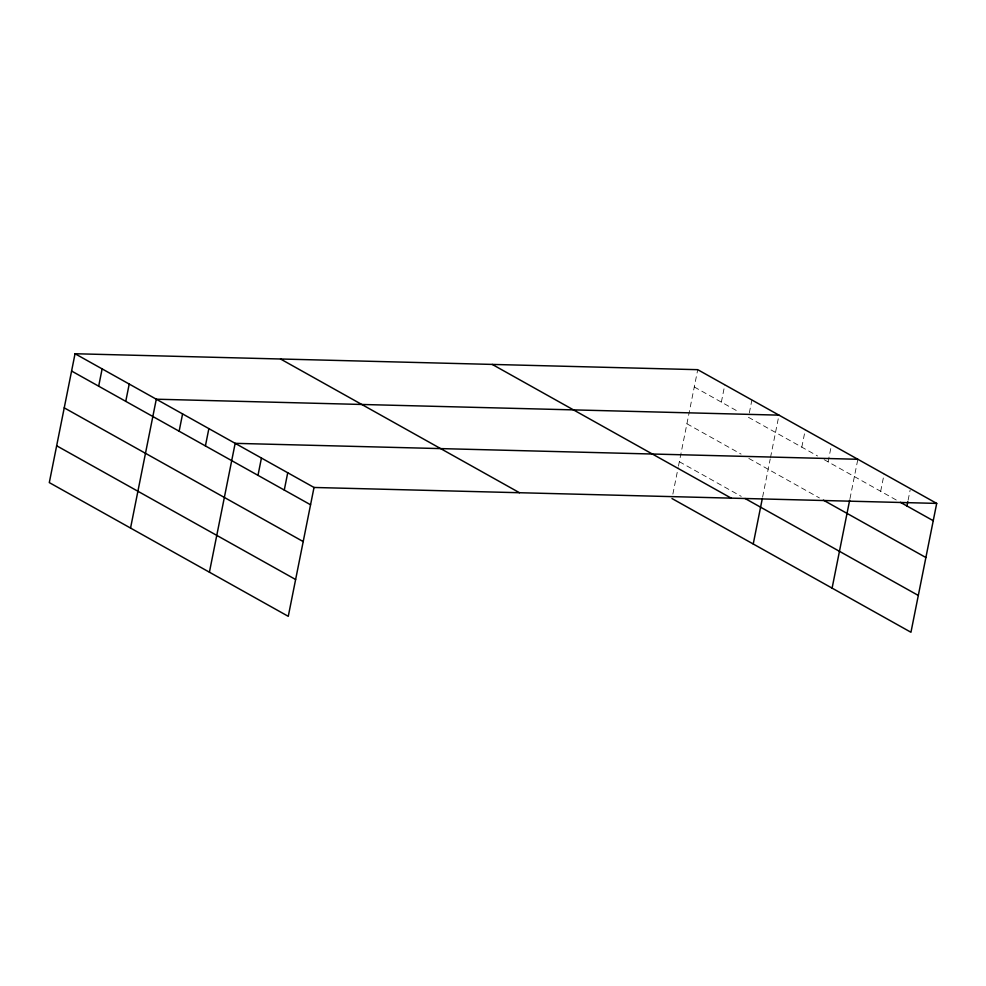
<?xml version="1.0" encoding="UTF-8"?>
<svg xmlns="http://www.w3.org/2000/svg" width="986" height="986" viewBox="0 0 986 986"><rect width="100%" height="100%" fill="white"/><g stroke="black" fill="none" stroke-linecap="round" stroke-linejoin="round"><path stroke-width="0.74" stroke-dasharray="4.93 3.7" d="M672.871 494.109L678.158 467.61M678.454 466.131L697.731 369.676M721.358 402.128L724.809 384.836M749.311 412.961L751.899 399.996M762.634 496.969L770.226 458.946M770.522 457.479L778.977 415.143M801.815 447.151L805.266 429.859M828.092 461.867L831.555 444.563M849.969 498.657L857.845 459.279M880.671 491.287L884.122 473.983M908.106 500.222L910.127 490.141M694.28 386.98L738.12 411.507M748.436 417.288L817.579 455.976M824.16 459.661L896.447 500.112M686.922 423.783L741.09 454.102M748.818 458.428L819.428 497.942M679.342 461.719L741.25 496.365"/><path stroke-width="1.48" d="M75.047 353.74L49.3 482.598L288.269 616.324L314.016 487.466L75.047 353.74L697.731 369.676L936.7 503.402L910.953 632.26L671.984 498.534M98.674 386.192L102.125 368.9M125.752 401.351L129.215 384.059M130.546 528.065L156.293 399.207L778.977 415.143M179.132 431.215L182.583 413.923M205.408 445.931L208.872 428.627M209.414 572.188L235.161 443.343L857.845 459.279M257.987 475.351L261.438 458.046M284.276 490.054L287.727 472.762M753.23 544.001L762.338 498.435M832.098 588.124L849.673 500.136M906.96 505.991L907.823 501.664M314.016 487.466L936.7 503.402M900.391 502.318L933.249 520.707M823.372 500.149L925.891 557.521M745.108 498.522L918.311 595.445M492.248 364.426L731.218 498.152M280.529 359.003L519.499 492.729M71.596 371.032L310.565 504.77M64.238 407.847L303.207 541.573M56.658 445.783L295.627 579.509"/></g></svg>
